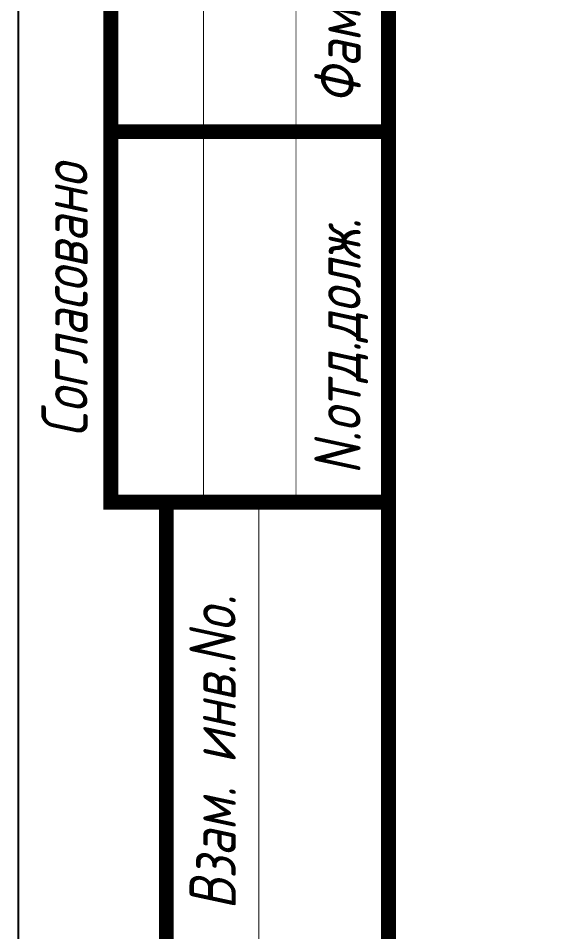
# Paper-space layout '13. УС-1' of a CAD drawing. Header units: millimetres. Extents: x 0 to 709, y -57 to 297.
# Drawn here: x 0 to 29.41, y 66.81 to 116.13 of the extents above; entities that cross this region are included whole.
import ezdxf
from ezdxf.enums import TextEntityAlignment as Align

# ---------------------------------------------------------------- set-up
doc = ezdxf.new("R2010")
doc.units = ezdxf.units.MM
doc.layers.add('102 Рамка', color=252, linetype='Continuous')
doc.styles.add('ISOCPEUR', font='isocpeui.ttf', dxfattribs={"height": 2.5})
doc.styles.get("Standard").update_dxf_attribs({"font": 'arial.ttf'})

# ---------------------------------------------------------------- blocks, each defined once
blk = doc.blocks.new('*U287')
at = {"layer": '102 Рамка', "color": 0}
blk.add_lwpolyline([(210, 297), (0, 297), (0, 0), (210, 0)], close=True, dxfattribs=at)
at = {"layer": '102 Рамка', "color": 0, "const_width": 0.8}
for points in [[(205, 5), (205, 292), (20, 292), (20, 5)], [(8, 5), (20, 5), (20, 90), (8, 90)]]:
    blk.add_lwpolyline(points, close=True, dxfattribs=at)
at = {"layer": '102 Рамка', "color": 0}
for points, const_width in [([(5, 155), (20, 155), (20, 90), (5, 90), (5, 155)], 0.8), ([(10, 90), (10, 155)], 0.05), ([(15, 90), (15, 155)], 0.05), ([(5, 110), (20, 110)], 0.8), ([(13, 90), (13, 5)], 0.05)]:
    blk.add_lwpolyline(points, dxfattribs=dict(at, const_width=const_width))
at = {"color": 7, "style": 'ISOCPEUR', "oblique": 10, "width": 0.8}
blk.add_attdef('НОМЕР-ЛИСТА', text='', height=2.5, dxfattribs=at).set_placement((183.559, 25), align=Align.MIDDLE_CENTER)
at = {"color": 7, "lineweight": 30, "oblique": 10, "width": 0.8, "flags": 104}
blk.add_attdef('НАИМЕНОВАНИЕ-ЧЕРТЕЖА', text='', height=2.5, dxfattribs=at).set_placement((120, 12.5), align=Align.MIDDLE_CENTER)
at = {"layer": '102 Рамка', "color": 7, "style": 'ISOCPEUR', "width": 0.8}
for s, p in [('Фамилия', (17.25, 111.5)), ('Согласовано', (2.5, 93.5)), ('N.отд.долж.', (17.25, 91.5)), ('Взам. инв.No.', (10.5, 68))]:
    blk.add_text(s, height=2.5, rotation=90, dxfattribs=at).set_placement(p, align=Align.MIDDLE_LEFT)
blk.add_attdef('FORMATTEXT', text='', height=2.5, dxfattribs=at).set_placement((153.5, 3.75), align=Align.TOP_LEFT)

psp = doc.layouts.new('13. УС-1')

# ---------------------------------------------------------------- block references
at = {"color": 7, "lineweight": 30}
psp.add_blockref('*U287', (0, 0), dxfattribs=at)

doc.saveas('drawing.dxf')
